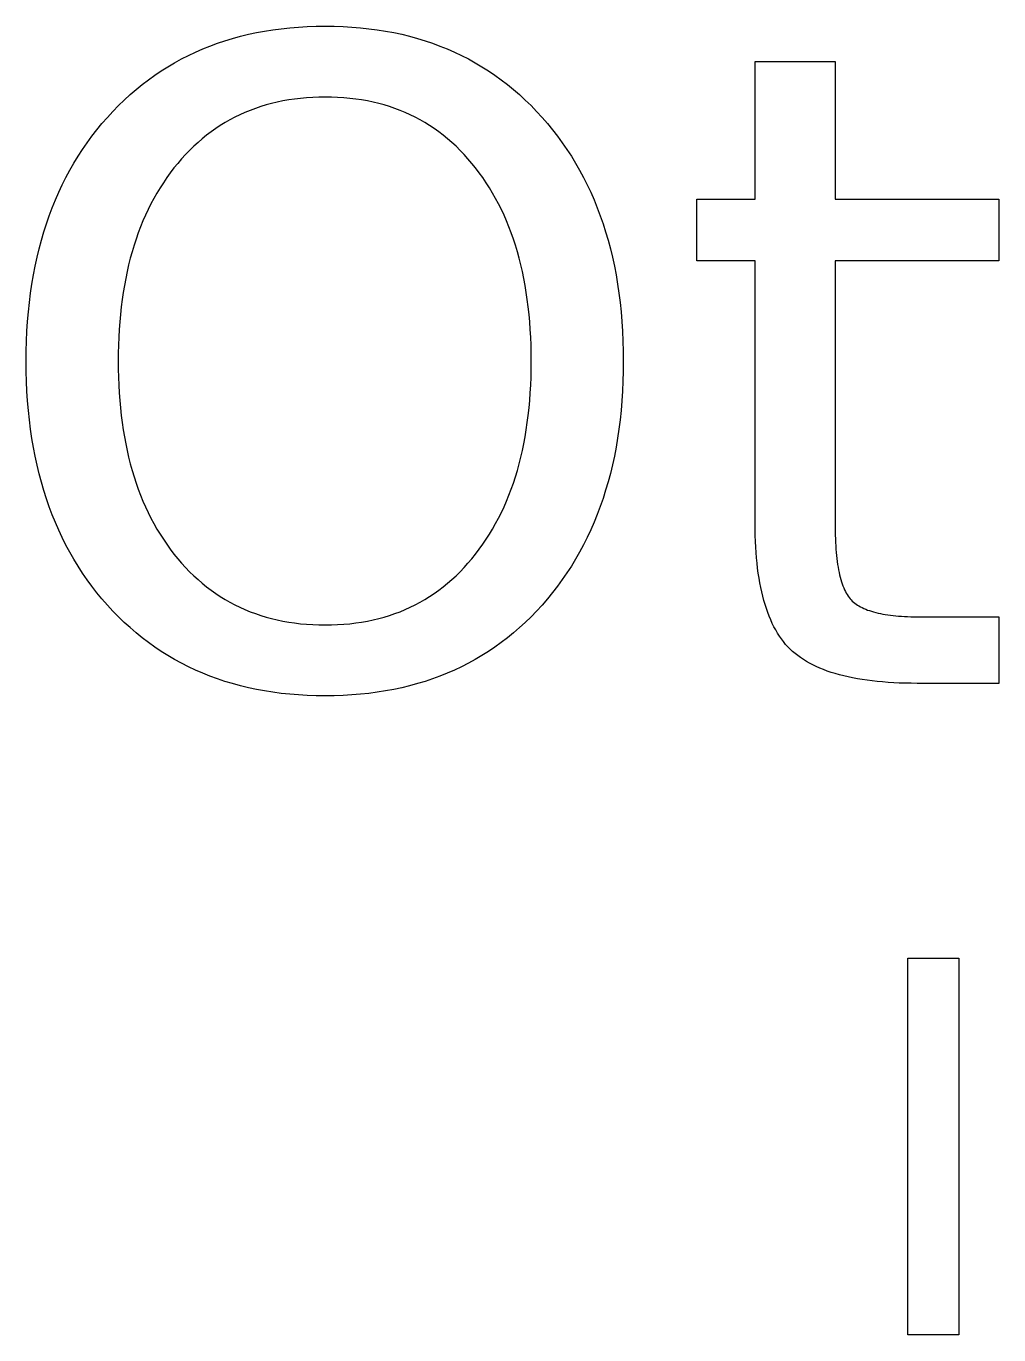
# Model space of a CAD drawing. Extents: x 0 to 494, y 0 to 480.
# Drawn here: x 196.42 to 215.03, y 365.09 to 390.12 of the extents above; entities that cross this region are included whole.
import ezdxf

# ---------------------------------------------------------------- set-up
doc = ezdxf.new("R2010")
doc.units = 0
doc.layers.get('0').update_dxf_attribs({"linetype": 'CONTINUOUS'})

msp = doc.modelspace()

# ---------------------------------------------------------------- linework, layer by layer
at = {"color": 0}
for points in [[(197.972, 388.375), (198.078, 388.489), (198.185, 388.6), (198.294, 388.707), (198.407, 388.81), (198.522, 388.908), (198.639, 389.003), (198.758, 389.094), (198.879, 389.182), (199.003, 389.265), (199.129, 389.344), (199.258, 389.419), (199.389, 389.492), (199.522, 389.56), (199.657, 389.624), (199.796, 389.683), (199.935, 389.739), (200.078, 389.792), (200.222, 389.84), (200.369, 389.885), (200.518, 389.925), (200.671, 389.963), (200.824, 389.996), (200.981, 390.025), (201.139, 390.05), (201.3, 390.071), (201.462, 390.089), (201.629, 390.101), (201.797, 390.111), (201.967, 390.118), (202.139, 390.119), (202.311, 390.118), (202.481, 390.111), (202.649, 390.101), (202.813, 390.089), (202.975, 390.071), (203.136, 390.05), (203.294, 390.025), (203.45, 389.996), (203.603, 389.963), (203.754, 389.925), (203.903, 389.885), (204.05, 389.84), (204.193, 389.792), (204.336, 389.739), (204.475, 389.683), (204.612, 389.624), (204.747, 389.56), (204.879, 389.492), (205.01, 389.419), (205.138, 389.344), (205.264, 389.265), (205.386, 389.182), (205.508, 389.094), (205.626, 389.003), (205.743, 388.908), (205.857, 388.81), (205.968, 388.707), (206.078, 388.6), (206.185, 388.489), (206.29, 388.375), (206.392, 388.258), (206.49, 388.138), (206.585, 388.015), (206.676, 387.89), (206.765, 387.763), (206.85, 387.633), (206.931, 387.5), (207.008, 387.364), (207.082, 387.226), (207.153, 387.085), (207.221, 386.942), (207.285, 386.796), (207.344, 386.646), (207.403, 386.494), (207.456, 386.34), (207.506, 386.185), (207.553, 386.025), (207.596, 385.862), (207.635, 385.699), (207.672, 385.531), (207.704, 385.361), (207.733, 385.188), (207.76, 385.013), (207.782, 384.835), (207.801, 384.654), (207.817, 384.471), (207.829, 384.285), (207.837, 384.097), (207.843, 383.906), (207.844, 383.711), (207.843, 383.518), (207.837, 383.328), (207.829, 383.14), (207.817, 382.954), (207.801, 382.771), (207.782, 382.592), (207.76, 382.414), (207.733, 382.239), (207.704, 382.067), (207.672, 381.896), (207.635, 381.729), (207.596, 381.564), (207.553, 381.403), (207.506, 381.243), (207.456, 381.086), (207.403, 380.932), (207.344, 380.781), (207.285, 380.632), (207.221, 380.486), (207.153, 380.342), (207.082, 380.201), (207.008, 380.063), (206.931, 379.926), (206.85, 379.793), (206.765, 379.662), (206.676, 379.535), (206.585, 379.408), (206.49, 379.286), (206.392, 379.165), (206.29, 379.049), (206.185, 378.935), (206.078, 378.825), (205.968, 378.718), (205.857, 378.617), (205.743, 378.518), (205.626, 378.424), (205.508, 378.332), (205.386, 378.246), (205.264, 378.162), (205.138, 378.083), (205.01, 378.008), (204.879, 377.938), (204.747, 377.869), (204.612, 377.806), (204.475, 377.746), (204.336, 377.69), (204.193, 377.638), (204.05, 377.59), (203.903, 377.546), (203.754, 377.506), (203.603, 377.468), (203.45, 377.436), (203.294, 377.407), (203.136, 377.382), (202.975, 377.36), (202.813, 377.343), (202.649, 377.329), (202.481, 377.319), (202.311, 377.314), (202.139, 377.313), (201.967, 377.314), (201.797, 377.319), (201.629, 377.329), (201.462, 377.343), (201.3, 377.36), (201.139, 377.382), (200.981, 377.407), (200.824, 377.436), (200.671, 377.468), (200.518, 377.506), (200.369, 377.546), (200.222, 377.59), (200.078, 377.638), (199.935, 377.69), (199.796, 377.746), (199.657, 377.806), (199.522, 377.869), (199.389, 377.938), (199.258, 378.008), (199.129, 378.083), (199.003, 378.162), (198.879, 378.246), (198.758, 378.332), (198.639, 378.424), (198.522, 378.518), (198.407, 378.617), (198.294, 378.718), (198.185, 378.825), (198.078, 378.935), (197.972, 379.049), (197.869, 379.165), (197.772, 379.285), (197.676, 379.407), (197.585, 379.532), (197.497, 379.66), (197.413, 379.79), (197.331, 379.924), (197.254, 380.06), (197.179, 380.197), (197.108, 380.338), (197.042, 380.482), (196.978, 380.628), (196.917, 380.776), (196.86, 380.928), (196.806, 381.082), (196.756, 381.239), (196.71, 381.399), (196.667, 381.561), (196.626, 381.725), (196.59, 381.893), (196.557, 382.063), (196.528, 382.235), (196.503, 382.411), (196.479, 382.589), (196.461, 382.769), (196.446, 382.953), (196.433, 383.138), (196.425, 383.326), (196.419, 383.518), (196.418, 383.711), (196.419, 383.906), (196.425, 384.097), (196.433, 384.285), (196.446, 384.471), (196.461, 384.654), (196.479, 384.835), (196.503, 385.013), (196.528, 385.188), (196.557, 385.361), (196.59, 385.531), (196.626, 385.699), (196.667, 385.862), (196.71, 386.025), (196.756, 386.185), (196.806, 386.34), (196.86, 386.494), (196.917, 386.646), (196.978, 386.796), (197.042, 386.942), (197.108, 387.085), (197.179, 387.226), (197.254, 387.364), (197.331, 387.5), (197.413, 387.633), (197.497, 387.763), (197.585, 387.89), (197.676, 388.015), (197.772, 388.138), (197.869, 388.258), (197.972, 388.375)], [(212.201, 379.147), (212.224, 379.126), (212.246, 379.106), (212.271, 379.086), (212.297, 379.067), (212.324, 379.049), (212.353, 379.032), (212.383, 379.015), (212.414, 378.999), (212.447, 378.983), (212.482, 378.968), (212.518, 378.954), (212.554, 378.942), (212.593, 378.929), (212.633, 378.917), (212.675, 378.906), (212.718, 378.896), (212.763, 378.886), (212.808, 378.876), (212.856, 378.868), (212.904, 378.861), (212.953, 378.854), (213.004, 378.849), (213.057, 378.843), (213.111, 378.838), (213.168, 378.835), (213.225, 378.831), (213.283, 378.828), (213.343, 378.826), (213.404, 378.825), (213.467, 378.825), (215.029, 378.825), (215.029, 377.551), (213.467, 377.551), (213.35, 377.553), (213.236, 377.554), (213.125, 377.558), (213.017, 377.564), (212.91, 377.569), (212.806, 377.578), (212.704, 377.588), (212.606, 377.599), (212.508, 377.611), (212.414, 377.625), (212.322, 377.64), (212.232, 377.657), (212.146, 377.675), (212.061, 377.694), (211.978, 377.715), (211.899, 377.737), (211.821, 377.761), (211.746, 377.787), (211.674, 377.814), (211.604, 377.842), (211.536, 377.872), (211.471, 377.903), (211.408, 377.936), (211.347, 377.969), (211.289, 378.006), (211.233, 378.043), (211.181, 378.081), (211.131, 378.121), (211.082, 378.162), (211.036, 378.206), (210.992, 378.25), (210.95, 378.297), (210.908, 378.349), (210.869, 378.4), (210.831, 378.456), (210.794, 378.513), (210.76, 378.572), (210.726, 378.635), (210.694, 378.699), (210.664, 378.765), (210.635, 378.835), (210.607, 378.906), (210.581, 378.981), (210.557, 379.057), (210.533, 379.135), (210.513, 379.217), (210.492, 379.3), (210.474, 379.386), (210.456, 379.474), (210.44, 379.565), (210.426, 379.658), (210.414, 379.753), (210.403, 379.851), (210.393, 379.951), (210.385, 380.054), (210.378, 380.158), (210.372, 380.267), (210.369, 380.376), (210.367, 380.487), (210.367, 380.603), (210.367, 385.629), (209.25, 385.629), (209.25, 386.813), (210.367, 386.813), (210.367, 389.442), (211.896, 389.442), (211.896, 386.813), (215.029, 386.813), (215.029, 385.629), (211.896, 385.629), (211.896, 380.603), (211.896, 380.528), (211.897, 380.456), (211.899, 380.385), (211.901, 380.315), (211.904, 380.247), (211.908, 380.182), (211.913, 380.118), (211.918, 380.056), (211.924, 379.996), (211.929, 379.938), (211.938, 379.881), (211.944, 379.826), (211.953, 379.774), (211.962, 379.722), (211.972, 379.672), (211.983, 379.625), (211.994, 379.579), (212.006, 379.535), (212.018, 379.493), (212.032, 379.453), (212.046, 379.414), (212.06, 379.378), (212.075, 379.342), (212.092, 379.308), (212.108, 379.278), (212.125, 379.249), (212.143, 379.219), (212.163, 379.194), (212.182, 379.169), (212.201, 379.147)], [(202.139, 388.764), (202.018, 388.763), (201.9, 388.757), (201.783, 388.75), (201.668, 388.739), (201.554, 388.726), (201.442, 388.71), (201.331, 388.69), (201.222, 388.667), (201.115, 388.642), (201.01, 388.612), (200.906, 388.581), (200.803, 388.546), (200.703, 388.508), (200.604, 388.468), (200.506, 388.425), (200.411, 388.378), (200.317, 388.328), (200.224, 388.275), (200.133, 388.219), (200.044, 388.161), (199.957, 388.099), (199.871, 388.035), (199.788, 387.967), (199.706, 387.896), (199.624, 387.822), (199.546, 387.744), (199.468, 387.665), (199.392, 387.582), (199.318, 387.496), (199.246, 387.407), (199.175, 387.317), (199.108, 387.222), (199.043, 387.126), (198.981, 387.028), (198.919, 386.928), (198.861, 386.826), (198.806, 386.721), (198.753, 386.614), (198.701, 386.506), (198.653, 386.394), (198.607, 386.281), (198.563, 386.165), (198.521, 386.047), (198.482, 385.928), (198.446, 385.806), (198.411, 385.681), (198.379, 385.554), (198.35, 385.426), (198.322, 385.296), (198.297, 385.162), (198.275, 385.026), (198.254, 384.89), (198.236, 384.75), (198.221, 384.608), (198.208, 384.464), (198.197, 384.318), (198.189, 384.169), (198.183, 384.019), (198.181, 383.867), (198.179, 383.711), (198.181, 383.557), (198.183, 383.406), (198.189, 383.256), (198.197, 383.107), (198.208, 382.961), (198.221, 382.818), (198.236, 382.676), (198.254, 382.537), (198.275, 382.4), (198.297, 382.265), (198.322, 382.133), (198.35, 382.003), (198.379, 381.874), (198.411, 381.747), (198.446, 381.624), (198.482, 381.501), (198.521, 381.382), (198.563, 381.265), (198.607, 381.15), (198.653, 381.036), (198.701, 380.925), (198.753, 380.817), (198.806, 380.71), (198.861, 380.606), (198.919, 380.503), (198.981, 380.403), (199.043, 380.306), (199.108, 380.21), (199.175, 380.115), (199.246, 380.024), (199.318, 379.935), (199.392, 379.849), (199.468, 379.767), (199.546, 379.686), (199.624, 379.61), (199.706, 379.536), (199.788, 379.465), (199.871, 379.397), (199.957, 379.332), (200.044, 379.271), (200.133, 379.213), (200.224, 379.156), (200.317, 379.103), (200.411, 379.054), (200.506, 379.007), (200.604, 378.964), (200.703, 378.922), (200.803, 378.885), (200.906, 378.85), (201.01, 378.818), (201.115, 378.79), (201.222, 378.764), (201.331, 378.742), (201.442, 378.722), (201.554, 378.706), (201.668, 378.692), (201.783, 378.682), (201.9, 378.674), (202.018, 378.669), (202.139, 378.668), (202.26, 378.669), (202.378, 378.674), (202.496, 378.682), (202.611, 378.692), (202.725, 378.706), (202.836, 378.722), (202.947, 378.742), (203.056, 378.764), (203.163, 378.79), (203.268, 378.818), (203.371, 378.85), (203.472, 378.885), (203.572, 378.922), (203.671, 378.964), (203.768, 379.007), (203.862, 379.054), (203.957, 379.103), (204.049, 379.156), (204.138, 379.213), (204.226, 379.271), (204.313, 379.332), (204.399, 379.397), (204.481, 379.465), (204.563, 379.536), (204.643, 379.61), (204.721, 379.686), (204.797, 379.767), (204.872, 379.849), (204.946, 379.935), (205.017, 380.024), (205.086, 380.115), (205.154, 380.21), (205.219, 380.306), (205.282, 380.403), (205.343, 380.503), (205.4, 380.606), (205.456, 380.71), (205.51, 380.817), (205.561, 380.925), (205.61, 381.036), (205.656, 381.15), (205.699, 381.265), (205.74, 381.382), (205.779, 381.501), (205.817, 381.624), (205.851, 381.747), (205.883, 381.874), (205.913, 382.003), (205.94, 382.133), (205.965, 382.265), (205.987, 382.4), (206.007, 382.537), (206.025, 382.676), (206.04, 382.818), (206.054, 382.961), (206.064, 383.107), (206.072, 383.256), (206.078, 383.406), (206.082, 383.557), (206.083, 383.711), (206.082, 383.867), (206.078, 384.019), (206.072, 384.169), (206.064, 384.318), (206.054, 384.464), (206.04, 384.608), (206.025, 384.75), (206.007, 384.89), (205.987, 385.026), (205.965, 385.162), (205.94, 385.296), (205.913, 385.426), (205.883, 385.554), (205.851, 385.681), (205.817, 385.806), (205.779, 385.928), (205.74, 386.047), (205.699, 386.165), (205.656, 386.281), (205.61, 386.394), (205.561, 386.506), (205.51, 386.614), (205.456, 386.721), (205.4, 386.826), (205.343, 386.928), (205.282, 387.028), (205.219, 387.126), (205.154, 387.222), (205.086, 387.317), (205.017, 387.407), (204.946, 387.496), (204.872, 387.582), (204.797, 387.665), (204.721, 387.744), (204.643, 387.822), (204.563, 387.896), (204.481, 387.967), (204.399, 388.035), (204.313, 388.099), (204.226, 388.161), (204.138, 388.219), (204.049, 388.275), (203.957, 388.328), (203.862, 388.378), (203.768, 388.425), (203.671, 388.468), (203.572, 388.508), (203.472, 388.546), (203.371, 388.581), (203.268, 388.612), (203.163, 388.642), (203.056, 388.667), (202.947, 388.69), (202.836, 388.71), (202.725, 388.726), (202.611, 388.739), (202.496, 388.75), (202.378, 388.757), (202.26, 388.763), (202.139, 388.764)], [(213.288, 372.294), (214.261, 372.294), (214.261, 365.093), (213.288, 365.093), (213.288, 372.294)]]:
    msp.add_lwpolyline(points, close=True, dxfattribs=at)

doc.saveas('drawing.dxf')
